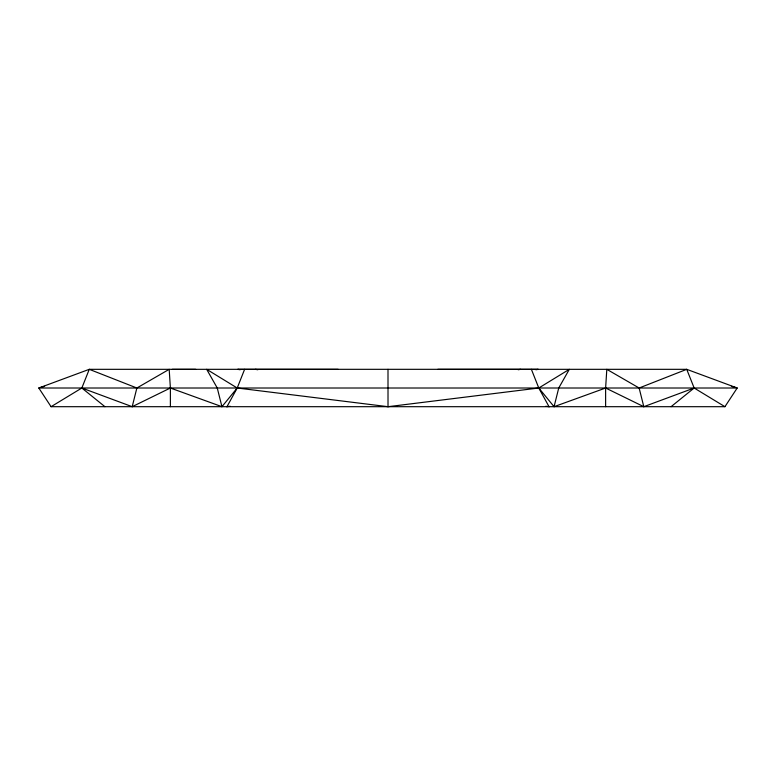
<?xml version="1.0" encoding="UTF-8"?>
<svg xmlns="http://www.w3.org/2000/svg" width="776" height="776" viewBox="0 0 776 776"><rect width="100%" height="100%" fill="white"/><g stroke="black" fill="none" stroke-linecap="round" stroke-linejoin="round"><path stroke-width="1.16" d="M51.07 406.692L724.929 406.692L737.2 388.01L686.731 369.327L374.187 369.318L89.269 369.327L38.8 388.01L51.07 406.692L81.839 388.01L132.201 406.692L136.867 388.01L169.187 369.327L170.381 388.01L170.381 406.692M724.929 406.692L694.161 388.01L643.799 406.692L605.62 388.01L554.064 406.692L558.739 388.01L569.322 369.327L538.787 388.01L388.019 406.692L237.214 388.01L206.678 369.327L217.261 388.01L221.936 406.692L170.381 388.01L132.201 406.692M226.97 406.692L237.214 388.01L244.615 369.327M221.936 406.692L237.214 388.01M671.065 406.692L694.161 388.01L686.731 369.327L639.133 388.01L606.813 369.327L605.62 388.01L605.62 406.692M172.262 369.347L195.659 369.327M44.591 386.37L38.8 388.01L737.2 388.01L731.409 386.37M535.877 369.754L538.253 369.327L437.848 369.327M518.203 369.745L520.57 369.327M226.621 406.692L230.22 406.275M338.152 369.327L237.747 369.327L240.124 369.754M545.77 406.275L549.379 406.692M255.43 369.327L257.797 369.745M136.867 388.01L89.269 369.327L81.839 388.01L104.935 406.692M531.385 369.327L538.787 388.01L554.064 406.692M538.787 388.01L549.03 406.692M639.133 388.01L643.799 406.692M388 369.327L388.019 406.692"/></g></svg>
